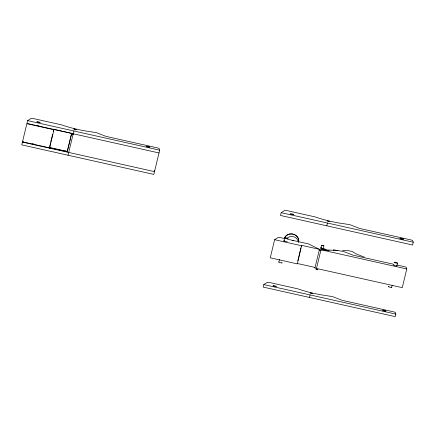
<?xml version="1.0" encoding="UTF-8"?>
<svg xmlns="http://www.w3.org/2000/svg" width="435" height="435" viewBox="0 0 435 435"><rect width="100%" height="100%" fill="white"/><g stroke="black" fill="none" stroke-linecap="round" stroke-linejoin="round"><path stroke-width="0.65" d="M298.644 242.251C300.264 234.291 288.035 230.588 284.599 237.787A7.58 7.433 -18.7 0 1 298.714 242.257M401.51 238.614L401.782 238.793M23.414 141.457L22.424 142.087L21.75 144.877L153.827 174.419L159.689 150.173L159.134 148.558A2.055 0.337 13.6 0 0 157.394 147.884L105.982 136.378L96.369 132.648L89.469 131.549A26.399 4.361 13.6 0 1 61.585 124.867L33.783 118.646A3.572 0.587 13.6 0 0 31.081 118.423L27.612 120.631L26.937 123.415L159.014 152.957M49.585 147.867L53.967 129.755L26.872 123.692L22.489 141.81L49.585 147.867L50.378 143.561M50.688 142.267L52.57 134.502M53.353 131.267L53.82 129.326L71.704 133.327L67.327 151.445L49.438 147.443M67.11 152.081L71.492 133.969L73.466 134.04M68.034 155.23L73.896 130.984M263.784 284.577L263.18 287.084L395.252 316.631L395.861 314.119L395.306 312.504A2.055 0.337 13.6 0 0 393.566 311.83L342.155 300.329L332.541 296.594L321.226 294.832A26.399 4.361 13.6 0 1 297.757 288.813L269.956 282.598A3.572 0.587 13.6 0 0 267.253 282.375L263.784 284.577L395.861 314.119M284.778 238.614L280.809 237.727A3.219 0.533 13.6 0 0 278.106 237.505L274.637 239.707L270.255 257.825L297.35 263.882L301.585 245.34L319.469 249.342L314.875 268.096L402.266 287.644L406.779 268.971L406.225 267.356A2.055 0.337 13.6 0 0 404.485 266.682L397.237 265.062M281.173 212.677L280.499 215.461L412.576 245.008L413.25 242.219L412.695 240.604A2.055 0.337 13.6 0 0 410.955 239.93L359.544 228.424L349.93 224.694L343.03 223.595A26.399 4.361 13.6 0 1 315.147 216.913L287.345 210.692A3.572 0.587 13.6 0 0 284.642 210.469L281.173 212.677L413.25 242.219M278.819 262.082L279.455 259.461M283.892 241.11L284.686 237.836M297.828 260.869L300.96 247.928M301.27 246.634L301.585 245.34M320.981 248.091L321.672 245.258L323.912 245.808L323.216 248.641L320.981 248.091L321.258 248.01M309.464 297.437L310.068 294.93M316.473 268.455L320.986 249.782L336.56 250.353L343.46 251.446L353.073 255.182L393.941 264.322M326.783 225.814L327.457 223.03M391.669 287.323L392.147 285.36M396.899 265.698L397.53 263.077M76.125 129.842L74.075 129.429M323.912 245.808L321.655 245.302M287.078 238.369C290.216 234.873 296.665 236.276 297.926 240.854M342.546 250.381L347.195 250.511L351.871 251.338L356.814 254.236L364.144 257.014M71.628 133.415L73.591 133.485M321.231 250.054L319.257 249.984L320.851 250.342M324.521 250.174L329.132 250.342M335.717 250.582L337.033 250.631A2.518 1.566 -68.8 0 1 337.364 250.772M324.233 250.277L325.913 250.342M316.359 269.211C314.597 269.336 319.594 270.358 317.485 269.466M75.641 129.853L74.515 129.603M27.612 120.631L159.689 150.173M71.492 133.969L73.085 134.328M22.424 142.087L154.501 171.629L154.131 170.553M287.426 239.206L308.611 243.948L319.469 249.342M320.986 249.782L406.779 268.971M274.637 239.707L301.732 245.77M315.092 267.454L297.203 263.458L297.35 263.882M322.33 248.2L322.607 248.282M335.994 250.337L337.027 250.739L335.738 250.25A1.8 0.299 13.6 0 0 333.998 249.891A1.8 0.299 13.6 0 0 333.406 250.043L333.58 250.174A4.323 0.712 13.6 0 1 333.737 250.353M65.446 150.82L67.256 151.723L49.372 147.721L49.514 148.15M53.886 129.048L54.032 129.478M53.82 129.326L53.967 129.755M281.635 262.501A1.745 0.288 13.6 0 1 281.88 262.957A1.745 0.288 13.6 0 1 279.634 262.506A1.745 0.288 13.6 0 1 278.993 261.973M391.386 287.111A1.745 0.288 13.6 0 1 390.918 287.41A1.745 0.288 13.6 0 1 388.564 286.779A1.745 0.288 13.6 0 1 389.037 286.475M321.166 247.874A1.745 0.288 13.6 0 0 320.986 248.303L323.874 249.424L326.114 249.505L323.227 248.385A1.745 0.288 13.6 0 0 322.862 248.254M292.124 240.664A3.491 3.42 -18.7 0 1 293.386 240.778M396.345 265.508A1.718 0.283 13.6 0 1 396.492 265.954A1.718 0.283 13.6 0 1 394.132 265.426A1.718 0.283 13.6 0 1 393.979 264.975M287.214 241.632A1.686 0.277 13.6 0 1 284.854 241.354A1.686 0.277 13.6 0 1 284.669 240.816M38.34 125.644A1.686 0.277 13.6 0 1 37.492 125.459M73.977 128.961L76.212 129.516L73.977 128.961M327.539 221.013L329.773 221.562L327.539 221.013M310.15 292.913L312.384 293.462L310.15 292.913M33.218 143.903L32.788 143.789L33.218 143.903M285.257 238.173A1.745 0.288 13.6 0 0 288.041 238.663A1.745 0.288 13.6 0 0 285.833 237.804A1.745 0.288 13.6 0 0 285.257 238.173M394.719 262.658A1.745 0.288 13.6 0 0 397.503 263.148A1.745 0.288 13.6 0 0 395.295 262.289A1.745 0.288 13.6 0 0 394.719 262.658M383.126 310.59A1.745 0.288 13.6 0 0 385.91 311.079A1.745 0.288 13.6 0 0 383.703 310.226A1.745 0.288 13.6 0 0 383.126 310.59M273.61 286.094A1.745 0.288 13.6 0 0 276.394 286.583A1.745 0.288 13.6 0 0 274.186 285.73A1.745 0.288 13.6 0 0 273.61 286.094M290.999 214.194A1.745 0.288 13.6 0 0 293.783 214.683A1.745 0.288 13.6 0 0 291.575 213.824A1.745 0.288 13.6 0 0 290.999 214.194M400.515 238.69A1.745 0.288 13.6 0 0 403.299 239.179A1.745 0.288 13.6 0 0 401.092 238.326A1.745 0.288 13.6 0 0 400.515 238.69A1.686 0.277 13.6 0 0 403.245 239.163A1.686 0.277 13.6 0 0 401.113 238.336A1.686 0.277 13.6 0 0 400.553 238.69M37.437 122.148A1.745 0.288 13.6 0 0 40.221 122.637A1.745 0.288 13.6 0 0 38.014 121.778A1.745 0.288 13.6 0 0 37.437 122.148M146.954 146.644A1.745 0.288 13.6 0 0 149.738 147.133A1.745 0.288 13.6 0 0 147.53 146.274A1.745 0.288 13.6 0 0 146.954 146.644"/></g></svg>
